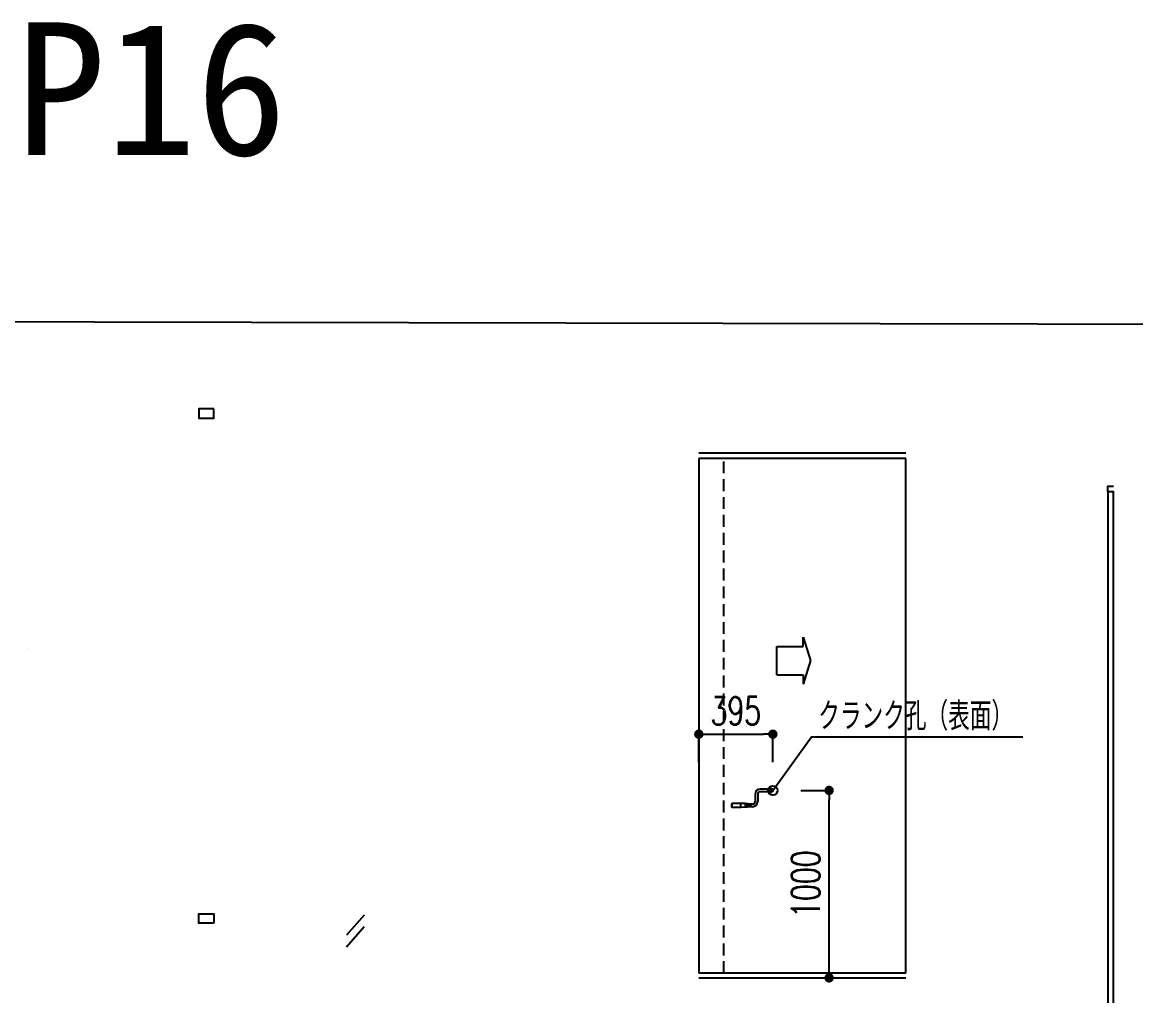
# Model space of a CAD drawing. Header units: millimetres. Extents: x -855187 to 47266, y -116283 to 213088.
# Drawn here: x -694529 to -543682, y 81181 to 213088 of the extents above; entities that cross this region are included whole.
import ezdxf
from ezdxf.enums import TextEntityAlignment as Align

# ---------------------------------------------------------------- set-up
doc = ezdxf.new("R2010")
doc.units = ezdxf.units.MM
doc.header["$LTSCALE"] = 10
doc.header["$PDMODE"] = 35
doc.header["$PDSIZE"] = 5
doc.linetypes.add('HIDDEN', pattern=[9.525, 6.35, -3.175])
for name, color, linetype in [('_P16_文字', 3, 'Continuous'), ('_P16_製品', 4, 'Continuous'), ('_P16_製品寸法', 9, 'Continuous'), ('_製品', 4, 'Continuous'), ('_躯体', 8, 'Continuous')]:
    doc.layers.add(name, color=color, linetype=linetype)
doc.styles.add('OKAMURA', font='simplex8.shx', dxfattribs={"width": 0.7, "bigfont": 'BIGFONT.shx'})
doc.styles.add('OKAMURA-G', font='MS Gothic.ttf', dxfattribs={"width": 0.7})
doc.dimstyles.new('OKAMURA-050', dxfattribs={"dimscale": 50, "dimtxt": 3, "dimasz": 1, "dimexe": 0, "dimexo": 3, "dimgap": 1, "dimtad": 1, "dimdec": 8, "dimdsep": 46, "dimtxsty": 'OKAMURA', "dimblk1": 'DOT', "dimblk2": 'DOT', "dimsah": 1, "dimcen": 0, "dimclrt": 3, "dimadec": 0, "dimazin": 0, "dimtfac": 1, "dimtdec": 8, "dimtix": 1, "dimtmove": 2, "dimatfit": 3, "dimfxl": 1, "dimtolj": 1, "dimarcsym": 0})

# ---------------------------------------------------------------- blocks, each defined once
blk = doc.blocks.new('A$C4DE83343')
at = {"color": 0, "linetype": 'ByBlock'}
for p, q in [((-91, 171), (-91, 218.1)), ((-69, 218.1), (-91, 218.1)), ((-69, 171), (-69, 218.1)), ((-90, 146), (-91, 171)), ((-91, 171), (-69, 171)), ((-90, 146), (-70, 146)), ((-88.5, 136), (-88.5, 146)), ((-71.5, 145.5), (-88.5, 145.5)), ((-88.5, 136), (-71.5, 136)), ((-87, 135), (-86, 136)), ((-87, 109), (-87, 135)), ((-87, 135), (-73, 135)), ((-85, 119), (-85, 136)), ((-85, 122.7), (-84.2, 122)), ((-85, 122.7), (-75, 122.7)), ((-75, 119), (-85, 119)), ((-85, 119), (-80, 116.1)), ((-84.2, 118.6), (-84.2, 136)), ((-75.7, 122), (-84.2, 122)), ((-75, 119), (-80, 116.1)), ((-75.7, 118.6), (-75.7, 136)), ((-75, 122.7), (-75.7, 122)), ((-75, 119), (-75, 136)), ((-73, 135), (-74, 136)), ((-73, 109), (-73, 135)), ((-71.5, 136), (-71.5, 146)), ((-70, 146), (-69, 171)), ((-21, 95), (-59, 95)), ((-21, 81), (-59, 81)), ((-7, 1), (-7, 67)), ((7, 1), (7, 67)), ((-10, 11.5), (-9, 12.5)), ((-10, 8.5), (-10, 11.5)), ((-9, 7.5), (-10, 8.5)), ((-7, 12.5), (-9, 12.5)), ((-9, 12.5), (-9, 7.5)), ((-7, 7.5), (-9, 7.5)), ((-6, 0), (-7, 1)), ((7, 1), (-7, 1)), ((6, 0), (7, 1)), ((7, 12.5), (9, 12.5)), ((7, 7.5), (9, 7.5)), ((9, 12.5), (9, 7.5)), ((10, 11.5), (9, 12.5)), ((9, 7.5), (10, 8.5)), ((10, 8.5), (10, 11.5)), ((-6, 0), (6, 0))]:
    blk.add_line(p, q, dxfattribs=at)
for radius in [1.5, 1]:
    blk.add_circle((0, 12.5), radius, dxfattribs=at)
for centre, radius, start, end in [((-80, 199), 22, 60.0002, 120.00001), ((-59, 109), 28, 180, 270), ((-59, 109), 14, 180, 270), ((-21, 67), 28, 0, 90), ((-21, 67), 14, 0, 90)]:
    blk.add_arc(centre, radius, start, end, dxfattribs=at)
blk = doc.blocks.new('_DOT')
at = {"color": 0, "linetype": 'ByBlock'}
blk.add_line((-0.5, 0), (-1, 0), dxfattribs=at)
at = {"color": 0, "linetype": 'ByBlock', "const_width": 0.5}
blk.add_lwpolyline([(-0.25, 0, 1), (0.25, 0, 1)], format="xyb", close=True, dxfattribs=at)
blk = doc.blocks.new('*D206')
at = {"layer": '_P16_製品寸法', "color": 0, "lineweight": -2, "transparency": 16777216}
for p, q in [((0, 1150), (0, 1300)), ((50, 1300), (345, 1300)), ((395, 1150), (395, 1300))]:
    blk.add_line(p, q, dxfattribs=at)
at = {"layer": 'Defpoints', "color": 0, "transparency": 16777216}
for p in [(395, 1300), (0, 1000), (395, 1000)]:
    blk.add_point(p, dxfattribs=at)
at = {"layer": '_P16_製品寸法', "color": 0, "lineweight": -2, "transparency": 16777216, "xscale": 50, "yscale": 50, "zscale": 50, "rotation": 180}
blk.add_blockref('_DOT', (0, 1300), dxfattribs=at)
at = {"layer": '_P16_製品寸法', "color": 0, "lineweight": -2, "transparency": 16777216, "xscale": 50, "yscale": 50, "zscale": 50}
blk.add_blockref('_DOT', (395, 1300), dxfattribs=at)
at = {"layer": '_P16_製品寸法', "color": 3, "transparency": 16777216, "insert": (197.5, 1425), "char_height": 150, "attachment_point": 5, "style": 'OKAMURA'}
blk.add_mtext('\\A1;395', dxfattribs=at)
blk = doc.blocks.new('*D207')
at = {"layer": '_P16_製品寸法', "color": 0, "lineweight": -2, "transparency": 16777216}
for p, q in [((545, 1000), (695, 1000)), ((695, 50), (695, 950)), ((545, 0), (695, 0))]:
    blk.add_line(p, q, dxfattribs=at)
at = {"layer": 'Defpoints', "color": 0, "transparency": 16777216}
for p in [(395, 1000), (695, 1000), (395, 0)]:
    blk.add_point(p, dxfattribs=at)
at = {"layer": '_P16_製品寸法', "color": 0, "lineweight": -2, "transparency": 16777216, "xscale": 50, "yscale": 50, "zscale": 50}
for p, rotation in [((695, 1000), 90), ((695, 0), 270)]:
    blk.add_blockref('_DOT', p, dxfattribs=dict(at, rotation=rotation))
at = {"layer": '_P16_製品寸法', "color": 3, "transparency": 16777216, "insert": (570, 500), "char_height": 150, "attachment_point": 5, "rotation": 90, "style": 'OKAMURA'}
blk.add_mtext('\\A1;1000', dxfattribs=at)
blk = doc.blocks.new('*U124')
blk.add_line((0, 25), (0, 25))
at = {"layer": '_P16_製品'}
for p, q in [((0, 25), (0, 0)), ((0, 0), (31, 0)), ((31, 0), (31, 25))]:
    blk.add_line(p, q, dxfattribs=at)
for points in [[(0, 3025), (0, 3055), (31, 3055)], [(31, 25), (31, 3025), (0, 3025), (0, 25)]]:
    blk.add_lwpolyline(points, dxfattribs=at)
blk = doc.blocks.new('*U225')
blk.add_line((-7, 1463.6), (-7, 1463.6))
at = {"layer": '_P16_製品'}
for points in [[(984, 2745), (904, 2745), (904, 2695), (984, 2695)], [(984, 0), (904, 0), (904, 50), (984, 50)]]:
    blk.add_lwpolyline(points, close=True, dxfattribs=at)
blk = doc.blocks.new('P_WALL')
at = {"layer": '_躯体'}
for p, q in [((0, 63.2), (-95.4, -43.6)), ((0, 0), (-95.4, -106.8))]:
    blk.add_line(p, q, dxfattribs=at)
blk = doc.blocks.new('*U300')
at = {"layer": '_躯体'}
blk.add_blockref('P_WALL', (0, 1500), dxfattribs=at)
blk = doc.blocks.new('*U205')
at = {"layer": '_P16_文字'}
blk.add_lwpolyline([(395, 1000), (601.34, 1285.93), (1727.7, 1285.93)], dxfattribs=at)
at = {"layer": '_P16_製品', "linetype": 'HIDDEN'}
blk.add_line((133.4, 25), (133.4, 2770), dxfattribs=at)
at = {"layer": '_P16_製品'}
for p, q in [((1104, 25), (1104, 2770)), ((1104, 25), (1104, 2770)), ((557.42, 1817.27), (596.42, 1692.27)), ((557.42, 1767.27), (557.42, 1817.27)), ((557.42, 1767.27), (557.42, 1817.27)), ((415.72, 1617.27), (415.72, 1767.27)), ((415.72, 1767.27), (557.42, 1767.27)), ((596.42, 1692.27), (557.42, 1567.27)), ((415.72, 1617.27), (557.42, 1617.27)), ((557.42, 1617.27), (557.42, 1567.27)), ((0, 0), (1104, 0))]:
    blk.add_line(p, q, dxfattribs=at)
for points in [[(1104, 2770), (0, 2770)], [(0, 2770), (0, 25)], [(1104, 25), (0, 25)]]:
    blk.add_lwpolyline(points, dxfattribs=at)
blk.add_circle((395, 1000), 25, dxfattribs=at)
at = {"layer": '_製品'}
blk.add_line((1104, 2800), (0, 2800), dxfattribs=at)
at = {"layer": '_P16_製品', "rotation": 90.00000000000001}
blk.add_blockref('A$C4DE83343', (395, 1000), dxfattribs=at)
at = {"layer": '_P16_文字', "style": 'OKAMURA', "width": 0.7}
blk.add_text('クランク孔（表面）', height=150, dxfattribs=at).set_placement((1156.77, 1396.09), align=Align.MIDDLE_CENTER)
at = {"layer": '_P16_製品寸法'}
for base, p1, angle, picture, middle in [((395, 1300), (0, 1000), 180, '*D206', (197.5, 1425)), ((695, 1000), (395, 0), 90, '*D207', (570, 500))]:
    dim = blk.add_linear_dim(base=base, p1=p1, p2=(395, 1000), angle=angle, dimstyle='OKAMURA-050', override={"dimtad": 1, "dimdec": 1}, dxfattribs=at)
    dim.commit()
    dim.dimension.update_dxf_attribs({"geometry": picture, "text_midpoint": middle})

msp = doc.modelspace()

# ---------------------------------------------------------------- linework, layer by layer
at = {"layer": '_P16_製品寸法'}
msp.add_lwpolyline([(-429423, -116283), (-855187, -115392), (-855090, 172860), (-429327, 171970)], close=True, dxfattribs=at)

# ---------------------------------------------------------------- block references
at = {"xscale": 25.4, "yscale": 25.4, "zscale": 25.4}
for name, p in [('*U225', (-693578, 90997)), ('*U205', (-602876, 83600)), ('*U124', (-547473, 72609))]:
    msp.add_blockref(name, p, dxfattribs=at)
at = {"layer": '_躯体', "xscale": 25.4, "yscale": 25.4, "zscale": 25.4}
msp.add_blockref('*U300', (-648192, 52396), dxfattribs=at)

# ---------------------------------------------------------------- texts
at = {"layer": '_P16_文字', "style": 'OKAMURA-G'}
msp.add_text('P16', height=18000, dxfattribs=at).set_placement((-677091, 203941), align=Align.MIDDLE)

doc.saveas('drawing.dxf')
